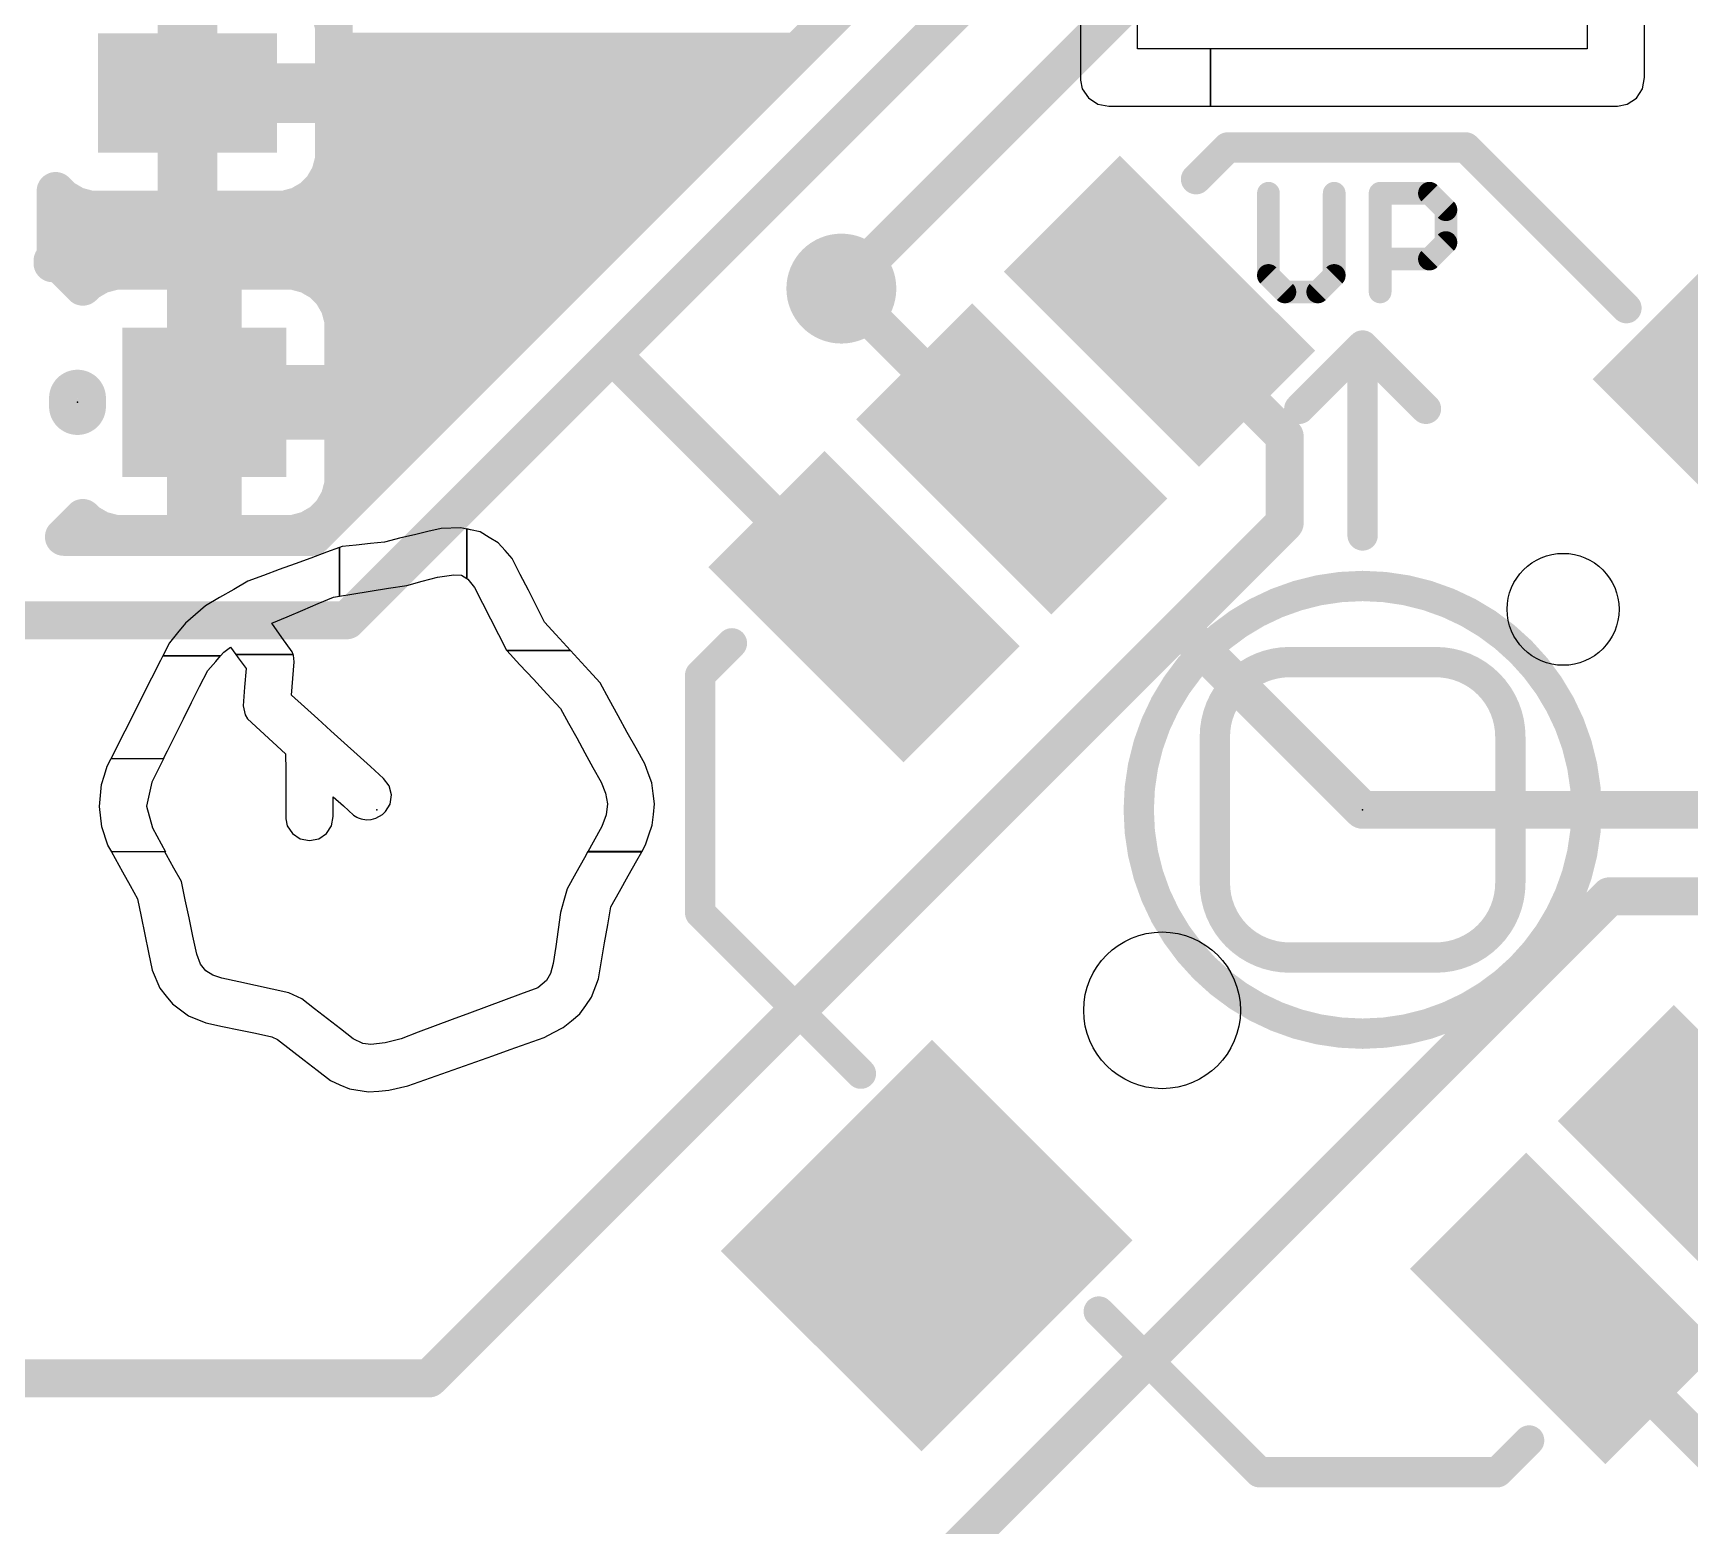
# Model space of a CAD drawing. Extents: x -16.5 to 33.1, y -17.8 to 72.5.
# Drawn here: x 7.6 to 18.7, y 20.6 to 30.6 of the extents above; entities that cross this region are included whole.
import ezdxf

# ---------------------------------------------------------------- set-up
doc = ezdxf.new("R2010")
doc.units = 0
for name, color, linetype in [('1', 22, 'CONTINUOUS'), ('18', 82, 'CONTINUOUS'), ('20', 7, 'CONTINUOUS'), ('21', 7, 'CONTINUOUS'), ('23', 7, 'CONTINUOUS')]:
    doc.layers.add(name, color=color, linetype=linetype)

# ---------------------------------------------------------------- blocks, each defined once
blk = doc.blocks.new('RECT')
blk.add_solid([(-0.5, -0.5), (0.5, -0.5), (-0.5, 0.5), (0.5, 0.5)])
blk = doc.blocks.new('ROUNDV')
at = {"const_width": 0.5}
blk.add_lwpolyline([(0, -0.25, 1), (0, 0.25, 1), (0, -0.25)], format="xyb", dxfattribs=at)

msp = doc.modelspace()

# ---------------------------------------------------------------- linework, layer by layer
at = {"layer": '1', "const_width": 0.254}
for points in [[(14.2986, 32.0548), (11.2506, 29.0068)], [(14.5301, 31.496), (11.4821, 28.448)], [(8.563, 30.2753), (8.563, 30.9833)], [(8.709, 30.9833), (8.709, 30.2753)], [(15.113, 30.988), (13.0175, 28.8925)], [(9.617, 30.6525), (9.591, 30.7494)], [(9.617, 30.2753), (9.617, 30.6525)], [(8.563, 30.48), (8.709, 30.48)], [(9.617, 30.48), (12.7238, 30.48)], [(8.709, 30.2753), (8.563, 30.2753)], [(8.709, 30.1293), (8.709, 30.2753)], [(8.709, 30.2753), (9.617, 30.2753)], [(8.709, 30.226), (12.4698, 30.226)], [(8.563, 29.4213), (8.563, 30.1293)], [(8.563, 30.1293), (8.709, 30.1293)], [(8.709, 30.1293), (8.709, 29.4213)], [(9.617, 30.1293), (8.709, 30.1293)], [(9.617, 29.7521), (9.617, 30.1293)], [(8.563, 29.972), (8.709, 29.972)], [(9.617, 29.972), (12.2158, 29.972)], [(9.591, 29.6552), (9.617, 29.7521)], [(8.563, 29.718), (8.709, 29.718)], [(9.5409, 29.5684), (9.591, 29.6552)], [(9.6078, 29.718), (11.9618, 29.718)], [(7.7528, 29.0995), (7.7528, 29.5467)], [(7.7528, 29.5467), (7.8021, 29.4974)], [(9.4699, 29.4974), (9.5409, 29.5684)], [(7.7528, 29.464), (7.86, 29.464)], [(7.8021, 29.4974), (7.8889, 29.4473)], [(7.8889, 29.4473), (7.9858, 29.4213)], [(7.9858, 29.4213), (8.563, 29.4213)], [(8.563, 29.464), (8.709, 29.464)], [(8.709, 29.4213), (9.2862, 29.4213)], [(9.2862, 29.4213), (9.3831, 29.4473)], [(9.3831, 29.4473), (9.4699, 29.4974)], [(9.412, 29.464), (11.7078, 29.464)], [(7.7528, 29.21), (11.4538, 29.21)], [(7.7318, 29.0785), (7.7528, 29.0995)], [(7.7318, 29.0623), (7.7318, 29.0785)], [(7.7783, 29.0623), (7.7318, 29.0623)], [(7.9353, 28.9052), (7.7783, 29.0623)], [(8.0523, 28.9855), (7.9655, 28.9354)], [(8.1492, 29.0115), (8.0523, 28.9855)], [(8.6264, 29.0115), (8.1492, 29.0115)], [(8.6264, 28.2535), (8.6264, 29.0115)], [(9.3496, 29.0115), (8.8724, 29.0115)], [(8.8724, 29.0115), (8.8724, 28.2535)], [(9.4465, 28.9855), (9.3496, 29.0115)], [(9.5333, 28.9354), (9.4465, 28.9855)], [(11.2506, 29.0068), (9.4726, 27.2288)], [(7.8846, 28.956), (8.0012, 28.956)], [(7.9655, 28.9354), (7.9353, 28.9052)], [(8.6264, 28.956), (8.8724, 28.956)], [(9.4976, 28.956), (11.1998, 28.956)], [(9.6043, 28.8644), (9.5333, 28.9354)], [(9.6544, 28.7776), (9.6043, 28.8644)], [(13.0175, 28.8925), (14.1589, 27.7511)], [(9.6804, 28.6807), (9.6544, 28.7776)], [(15.9882, 27.9017), (15.1488, 28.7411)], [(8.6264, 28.702), (8.8724, 28.702)], [(9.6747, 28.702), (10.9458, 28.702)], [(9.6804, 28.2535), (9.6804, 28.6807)], [(8.6264, 28.448), (8.8724, 28.448)], [(9.6804, 28.448), (10.6918, 28.448)], [(9.7041, 26.67), (11.4821, 28.448)], [(13.1689, 26.7612), (11.4821, 28.448)], [(8.8724, 28.2535), (8.6264, 28.2535)], [(8.8724, 28.0075), (8.8724, 28.2535)], [(8.8724, 28.2535), (9.6804, 28.2535)], [(8.8724, 28.194), (10.4378, 28.194)], [(8.6264, 27.2495), (8.6264, 28.0075)], [(8.6264, 28.0075), (8.8724, 28.0075)], [(8.8724, 28.0075), (8.8724, 27.2495)], [(9.6804, 28.0075), (8.8724, 28.0075)], [(9.6804, 27.5803), (9.6804, 28.0075)], [(8.6264, 27.94), (8.8724, 27.94)], [(9.6804, 27.94), (10.1838, 27.94)], [(15.9882, 27.323), (15.9882, 27.9017)], [(8.6264, 27.686), (8.8724, 27.686)], [(9.6804, 27.686), (9.9298, 27.686)], [(9.6544, 27.4834), (9.6804, 27.5803)], [(8.6264, 27.432), (8.8724, 27.432)], [(9.6043, 27.3966), (9.6544, 27.4834)], [(9.6247, 27.432), (9.6758, 27.432)], [(7.8084, 27.2288), (7.9353, 27.3558)], [(7.9353, 27.3558), (7.9655, 27.3256)], [(7.9655, 27.3256), (8.0523, 27.2755)], [(9.4465, 27.2755), (9.5333, 27.3256)], [(9.5333, 27.3256), (9.6043, 27.3966)], [(15.2876, 26.6224), (15.9882, 27.323)], [(9.4726, 27.2288), (7.8084, 27.2288)], [(8.0523, 27.2755), (8.1492, 27.2495)], [(8.1492, 27.2495), (8.6264, 27.2495)], [(8.8724, 27.2495), (9.3496, 27.2495)], [(9.3496, 27.2495), (9.4465, 27.2755)], [(1.27, 26.67), (9.7041, 26.67)], [(10.2552, 21.59), (15.2876, 26.6224)], [(16.51, 25.4), (15.2876, 26.6224)], [(19.2015, 25.4), (16.51, 25.4)], [(16.51, 25.4), (16.51, 25.4)], [(12.3939, 19.05), (18.1648, 24.8209)], [(18.1648, 24.8209), (19.069, 24.8209)], [(17.8712, 22.0589), (19.6165, 20.3136)], [(10.2552, 21.59), (1.27, 21.59)]]:
    msp.add_lwpolyline(points, dxfattribs=at)
at = {"layer": '1', "const_width": 0.127}
for points in [[(9.6805, 30.6525, 1), (9.5535, 30.6525)], [(9.5557, 30.636, 1), (9.6783, 30.6689)], [(8.563, 30.5435, 1), (8.563, 30.4165)], [(8.709, 30.4165, 1), (8.709, 30.5435)], [(9.617, 30.5435, 1), (9.617, 30.4165)], [(12.7238, 30.4165, 1), (12.7238, 30.5435)], [(8.563, 30.3388, 1), (8.563, 30.2118)], [(8.4995, 30.2753, 1), (8.6265, 30.2753)], [(8.7725, 30.2753, 1), (8.6455, 30.2753)], [(8.709, 30.3388, 1), (8.709, 30.2118)], [(8.709, 30.2895, 1), (8.709, 30.1625)], [(8.6455, 30.2753, 1), (8.7725, 30.2753)], [(8.709, 30.2118, 1), (8.709, 30.3388)], [(9.5535, 30.2753, 1), (9.6805, 30.2753)], [(9.617, 30.2118, 1), (9.617, 30.3388)], [(12.4698, 30.1625, 1), (12.4698, 30.2895)], [(8.6265, 30.1293, 1), (8.4995, 30.1293)], [(8.563, 30.1928, 1), (8.563, 30.0658)], [(8.7725, 30.1293, 1), (8.6455, 30.1293)], [(8.709, 30.1928, 1), (8.709, 30.0658)], [(8.709, 30.0658, 1), (8.709, 30.1928)], [(9.6805, 30.1293, 1), (9.5535, 30.1293)], [(9.617, 30.0658, 1), (9.617, 30.1928)], [(8.563, 30.0355, 1), (8.563, 29.9085)], [(8.6455, 30.1293, 1), (8.7725, 30.1293)], [(8.709, 29.9085, 1), (8.709, 30.0355)], [(9.617, 30.0355, 1), (9.617, 29.9085)], [(12.2158, 29.9085, 1), (12.2158, 30.0355)], [(9.6783, 29.7357, 1), (9.5557, 29.7686)], [(8.563, 29.7815, 1), (8.563, 29.6545)], [(8.709, 29.6545, 1), (8.709, 29.7815)], [(9.646, 29.6235, 1), (9.536, 29.687)], [(9.6078, 29.7815, 1), (9.6078, 29.6545)], [(9.5535, 29.7521, 1), (9.6805, 29.7521)], [(11.9618, 29.6545, 1), (11.9618, 29.7815)], [(7.8163, 29.5467, 1), (7.6893, 29.5467)], [(7.7977, 29.5916, 1), (7.7079, 29.5018)], [(9.4859, 29.6001, 1), (9.5959, 29.5366)], [(9.5858, 29.5235, 1), (9.496, 29.6133)], [(9.5297, 29.6717, 1), (9.6524, 29.6388)], [(7.7528, 29.5275, 1), (7.7528, 29.4005)], [(7.8338, 29.5524, 1), (7.7703, 29.4424)], [(7.7572, 29.4525, 1), (7.847, 29.5423)], [(7.9054, 29.5086, 1), (7.8725, 29.3859)], [(7.8572, 29.3923, 1), (7.9207, 29.5023)], [(7.86, 29.4005, 1), (7.86, 29.5275)], [(7.9858, 29.4848, 1), (7.9858, 29.3578)], [(7.9694, 29.36, 1), (8.0023, 29.4826)], [(8.563, 29.5275, 1), (8.563, 29.4005)], [(8.563, 29.3578, 1), (8.563, 29.4848)], [(8.709, 29.4848, 1), (8.709, 29.3578)], [(8.709, 29.4005, 1), (8.709, 29.5275)], [(9.2697, 29.4826, 1), (9.3026, 29.36)], [(9.2862, 29.3578, 1), (9.2862, 29.4848)], [(9.3513, 29.5023, 1), (9.4148, 29.3923)], [(9.412, 29.5275, 1), (9.412, 29.4005)], [(9.3995, 29.3859, 1), (9.3666, 29.5086)], [(9.425, 29.5423, 1), (9.5148, 29.4525)], [(9.5017, 29.4424, 1), (9.4382, 29.5524)], [(11.7078, 29.4005, 1), (11.7078, 29.5275)], [(8.4995, 29.4213, 1), (8.6265, 29.4213)], [(8.6455, 29.4213, 1), (8.7725, 29.4213)], [(7.7528, 29.2735, 1), (7.7528, 29.1465)], [(11.4538, 29.1465, 1), (11.4538, 29.2735)], [(7.7953, 29.0785, 1), (7.6683, 29.0785)], [(7.7977, 29.0546, 1), (7.7079, 29.1444)], [(7.7318, 29.1258, 1), (7.7318, 28.9988)], [(7.6869, 29.1234, 1), (7.7767, 29.0336)], [(7.6683, 29.0623, 1), (7.7953, 29.0623)], [(7.6893, 29.0995, 1), (7.8163, 29.0995)], [(7.8232, 29.1072, 1), (7.7334, 29.0174)], [(7.7783, 28.9988, 1), (7.7783, 29.1258)], [(8.0359, 29.0469, 1), (8.0688, 28.9242)], [(8.0841, 28.9305, 1), (8.0206, 29.0405)], [(8.1492, 29.075, 1), (8.1492, 28.948)], [(8.1657, 28.9502, 1), (8.1328, 29.0728)], [(8.6899, 29.0115, 1), (8.5629, 29.0115)], [(8.6264, 28.948, 1), (8.6264, 29.075)], [(8.8724, 29.075, 1), (8.8724, 28.948)], [(8.9359, 29.0115, 1), (8.8089, 29.0115)], [(9.366, 29.0728, 1), (9.3331, 28.9502)], [(9.3496, 28.948, 1), (9.3496, 29.075)], [(9.4782, 29.0405, 1), (9.4147, 28.9305)], [(9.43, 28.9242, 1), (9.4629, 29.0469)], [(11.2057, 29.0517, 1), (11.2955, 28.9619)], [(11.2955, 28.9619, 1), (11.2057, 29.0517)], [(7.8846, 29.0195, 1), (7.8846, 28.8925)], [(7.8904, 28.9501, 1), (7.9802, 28.8603)], [(7.8904, 28.8603, 1), (7.9802, 28.9501)], [(7.9337, 28.9904, 1), (7.9972, 28.8804)], [(8.0104, 28.8905, 1), (7.9206, 28.9803)], [(8.0012, 28.8925, 1), (8.0012, 29.0195)], [(8.6264, 29.0195, 1), (8.6264, 28.8925)], [(8.8724, 28.8925, 1), (8.8724, 29.0195)], [(9.4976, 29.0195, 1), (9.4976, 28.8925)], [(9.5782, 28.9803, 1), (9.4884, 28.8905)], [(9.5016, 28.8804, 1), (9.5651, 28.9904)], [(9.6593, 28.8962, 1), (9.5493, 28.8327)], [(9.5594, 28.8195, 1), (9.6492, 28.9093)], [(11.1998, 28.8925, 1), (11.1998, 29.0195)], [(13.0624, 28.9374, 1), (12.9726, 28.8476)], [(12.9726, 28.9374, 1), (13.0624, 28.8476)], [(9.7158, 28.794, 1), (9.5931, 28.7611)], [(9.5994, 28.7458, 1), (9.7094, 28.8093)], [(15.1937, 28.786, 1), (15.1039, 28.6962)], [(8.6264, 28.7655, 1), (8.6264, 28.6385)], [(8.8724, 28.6385, 1), (8.8724, 28.7655)], [(9.6747, 28.7655, 1), (9.6747, 28.6385)], [(9.7439, 28.6807, 1), (9.6169, 28.6807)], [(9.6191, 28.6642, 1), (9.7417, 28.6971)], [(10.9458, 28.6385, 1), (10.9458, 28.7655)], [(8.6264, 28.5115, 1), (8.6264, 28.3845)], [(8.8724, 28.3845, 1), (8.8724, 28.5115)], [(9.6804, 28.5115, 1), (9.6804, 28.3845)], [(10.6918, 28.3845, 1), (10.6918, 28.5115)], [(11.527, 28.4929, 1), (11.4372, 28.4031)], [(11.4372, 28.4929, 1), (11.527, 28.4031)], [(11.527, 28.4031, 1), (11.4372, 28.4929)], [(8.6264, 28.317, 1), (8.6264, 28.19)], [(8.5629, 28.2535, 1), (8.6899, 28.2535)], [(8.9359, 28.2535, 1), (8.8089, 28.2535)], [(8.8724, 28.317, 1), (8.8724, 28.19)], [(8.8724, 28.2575, 1), (8.8724, 28.1305)], [(8.8089, 28.2535, 1), (8.9359, 28.2535)], [(8.8724, 28.19, 1), (8.8724, 28.317)], [(9.6169, 28.2535, 1), (9.7439, 28.2535)], [(9.6804, 28.19, 1), (9.6804, 28.317)], [(10.4378, 28.1305, 1), (10.4378, 28.2575)], [(8.6899, 28.0075, 1), (8.5629, 28.0075)], [(8.6264, 28.071, 1), (8.6264, 27.944)], [(8.9359, 28.0075, 1), (8.8089, 28.0075)], [(8.8724, 28.071, 1), (8.8724, 27.944)], [(8.8724, 27.944, 1), (8.8724, 28.071)], [(9.7439, 28.0075, 1), (9.6169, 28.0075)], [(9.6804, 27.944, 1), (9.6804, 28.071)], [(8.6264, 28.0035, 1), (8.6264, 27.8765)], [(8.8089, 28.0075, 1), (8.9359, 28.0075)], [(8.8724, 27.8765, 1), (8.8724, 28.0035)], [(9.6804, 28.0035, 1), (9.6804, 27.8765)], [(10.1838, 27.8765, 1), (10.1838, 28.0035)], [(16.0517, 27.9017, 1), (15.9247, 27.9017)], [(15.9433, 27.8568, 1), (16.0331, 27.9466)], [(8.6264, 27.7495, 1), (8.6264, 27.6225)], [(8.8724, 27.6225, 1), (8.8724, 27.7495)], [(9.6804, 27.7495, 1), (9.6804, 27.6225)], [(9.9298, 27.6225, 1), (9.9298, 27.7495)], [(14.114, 27.7062, 1), (14.2038, 27.796)], [(9.6169, 27.5803, 1), (9.7439, 27.5803)], [(9.7417, 27.5639, 1), (9.6191, 27.5968)], [(8.6264, 27.4955, 1), (8.6264, 27.3685)], [(8.8724, 27.3685, 1), (8.8724, 27.4955)], [(9.6247, 27.4955, 1), (9.6247, 27.3685)], [(9.5931, 27.4999, 1), (9.7158, 27.467)], [(9.7094, 27.4517, 1), (9.5994, 27.5152)], [(9.6758, 27.3685, 1), (9.6758, 27.4955)], [(7.9802, 27.4007, 1), (7.8904, 27.3109)], [(7.9802, 27.3109, 1), (7.8904, 27.4007)], [(7.9972, 27.3806, 1), (7.9337, 27.2706)], [(7.9206, 27.2807, 1), (8.0104, 27.3705)], [(9.4884, 27.3705, 1), (9.5782, 27.2807)], [(9.5651, 27.2706, 1), (9.5016, 27.3806)], [(9.5493, 27.4283, 1), (9.6593, 27.3648)], [(9.6492, 27.3517, 1), (9.5594, 27.4415)], [(16.0331, 27.2781, 1), (15.9433, 27.3679)], [(7.7634, 27.2737, 1), (7.8533, 27.1839)], [(7.8084, 27.2923, 1), (7.8084, 27.1653)], [(8.0688, 27.3368, 1), (8.0359, 27.2141)], [(8.0206, 27.2205, 1), (8.0841, 27.3305)], [(8.1492, 27.313, 1), (8.1492, 27.186)], [(8.1328, 27.1882, 1), (8.1657, 27.3108)], [(8.5629, 27.2495, 1), (8.6899, 27.2495)], [(8.6264, 27.186, 1), (8.6264, 27.313)], [(8.8724, 27.313, 1), (8.8724, 27.186)], [(8.8089, 27.2495, 1), (8.9359, 27.2495)], [(9.3331, 27.3108, 1), (9.366, 27.1882)], [(9.3496, 27.186, 1), (9.3496, 27.313)], [(9.4147, 27.3305, 1), (9.4782, 27.2205)], [(9.4277, 27.2737, 1), (9.5175, 27.1839)], [(9.4629, 27.2141, 1), (9.43, 27.3368)], [(9.4726, 27.1653, 1), (9.4726, 27.2923)], [(15.9247, 27.323, 1), (16.0517, 27.323)], [(13.124, 26.7163, 1), (13.2138, 26.8061)], [(9.6592, 26.7149, 1), (9.749, 26.6251)], [(9.7041, 26.6065, 1), (9.7041, 26.7335)], [(15.3325, 26.6673, 1), (15.2427, 26.5775)], [(15.2427, 26.6673, 1), (15.3325, 26.5775)], [(15.3325, 26.5775, 1), (15.2427, 26.6673)], [(16.51, 25.4635, 1), (16.51, 25.3365)], [(16.5735, 25.4, 1), (16.4465, 25.4)], [(16.4465, 25.4, 1), (16.5735, 25.4)], [(16.4651, 25.3551, 1), (16.5549, 25.4449)], [(18.1648, 24.8844, 1), (18.1648, 24.7574)], [(18.2097, 24.776, 1), (18.1199, 24.8658)], [(17.9161, 22.1038, 1), (17.8263, 22.014)], [(10.2103, 21.6349, 1), (10.3001, 21.5451)], [(10.2552, 21.5265, 1), (10.2552, 21.6535)]]:
    msp.add_lwpolyline(points, format="xyb", dxfattribs=at)
at = {"layer": '20'}
for centre, radius in [((17.8535, 26.7435), 0.375), ((15.1665, 24.0565), 0.525)]:
    msp.add_circle(centre, radius, dxfattribs=at)
at = {"layer": '21'}
for p, q in [((18.0152, 33.5118), (18.0152, 30.4984)), ((14.6206, 31.84), (14.6206, 30.2883)), ((15.0017, 30.4984), (15.0017, 31.84)), ((18.399, 30.4376), (18.399, 30.8319)), ((15.4906, 30.4984), (15.0017, 30.4984)), ((18.0152, 30.4984), (15.4898, 30.4984)), ((15.4898, 30.4984), (15.4898, 30.115)), ((15.4906, 30.115), (15.4906, 30.4984)), ((18.3994, 30.306), (18.399, 30.4376)), ((18.3858, 30.2311), (18.3994, 30.306)), ((14.6206, 30.2883), (14.632, 30.232)), ((14.632, 30.232), (14.6736, 30.17)), ((18.3442, 30.1694), (18.3858, 30.2311)), ((14.6736, 30.17), (14.7352, 30.1286)), ((14.7352, 30.1286), (14.8101, 30.115)), ((14.8101, 30.115), (15.4906, 30.115)), ((15.4898, 30.115), (15.491, 30.1145)), ((15.491, 30.1145), (18.2172, 30.1145)), ((18.2172, 30.1145), (18.2828, 30.1281)), ((18.2828, 30.1281), (18.3442, 30.1694)), ((10.0669, 27.2223), (9.9565, 27.1936)), ((10.1569, 27.2434), (10.0669, 27.2223)), ((10.2466, 27.2644), (10.1569, 27.2434)), ((10.3367, 27.2855), (10.2466, 27.2644)), ((10.4671, 27.2906), (10.3367, 27.2855)), ((10.5081, 27.2815), (10.4671, 27.2906)), ((10.532, 27.2764), (10.508, 27.2818)), ((10.508, 27.2818), (10.508, 26.9511)), ((10.5081, 26.9508), (10.5081, 27.2815)), ((10.5974, 27.262), (10.532, 27.2764)), ((10.658, 27.2256), (10.5974, 27.262)), ((10.7187, 27.1892), (10.658, 27.2256)), ((9.4627, 27.0871), (9.3573, 27.0484)), ((9.568, 27.1255), (9.4627, 27.0871)), ((9.6551, 27.1575), (9.568, 27.1255)), ((9.6732, 27.1636), (9.6546, 27.1569)), ((9.6546, 27.1569), (9.6546, 26.8312)), ((9.6551, 26.8317), (9.6551, 27.1575)), ((9.7676, 27.1736), (9.6732, 27.1636)), ((9.8621, 27.1836), (9.7676, 27.1736)), ((9.9565, 27.1936), (9.8621, 27.1836)), ((10.7651, 27.1368), (10.7187, 27.1892)), ((10.8115, 27.0848), (10.7651, 27.1368)), ((9.2516, 27.0097), (9.1462, 26.9711)), ((9.3573, 27.0484), (9.2516, 27.0097)), ((10.8659, 26.9777), (10.8115, 27.0848)), ((10.9203, 26.871), (10.8659, 26.9777)), ((8.9462, 26.8773), (8.8518, 26.8222)), ((9.0409, 26.9324), (8.9462, 26.8773)), ((9.1462, 26.9711), (9.0409, 26.9324)), ((9.7372, 26.8445), (9.8599, 26.8643)), ((9.8599, 26.8643), (9.9826, 26.8843)), ((9.9826, 26.8843), (10.1053, 26.904)), ((10.1053, 26.904), (10.2086, 26.9313)), ((10.2086, 26.9313), (10.3117, 26.9587)), ((10.3117, 26.9587), (10.4201, 26.9744)), ((10.4201, 26.9744), (10.4715, 26.9728)), ((10.4715, 26.9728), (10.5079, 26.9508)), ((10.5079, 26.9508), (10.5081, 26.9508)), ((10.508, 26.9511), (10.5081, 26.9508)), ((10.5081, 26.9508), (10.5155, 26.9464)), ((10.5155, 26.9464), (10.5592, 26.8904)), ((10.5592, 26.8904), (10.6126, 26.7857)), ((10.975, 26.764), (10.9203, 26.871)), ((8.7571, 26.7672), (8.6905, 26.7088)), ((8.8518, 26.8222), (8.7571, 26.7672)), ((9.4084, 26.7376), (9.5117, 26.7816)), ((9.5117, 26.7816), (9.6151, 26.8253)), ((9.6151, 26.8253), (9.6551, 26.8317)), ((9.6546, 26.8312), (9.7372, 26.8445)), ((10.6126, 26.7857), (10.6663, 26.6806)), ((11.0294, 26.6573), (10.975, 26.764)), ((8.6238, 26.6504), (8.5694, 26.585)), ((8.6905, 26.7088), (8.6238, 26.6504)), ((9.2013, 26.6501), (9.3047, 26.6938)), ((9.269, 26.5547), (9.2013, 26.6501)), ((9.3047, 26.6938), (9.4084, 26.7376)), ((10.6663, 26.6806), (10.72, 26.5755)), ((11.1034, 26.5759), (11.0294, 26.6573)), ((8.5694, 26.585), (8.515, 26.5197)), ((9.3371, 26.4594), (9.269, 26.5547)), ((10.72, 26.5755), (10.7738, 26.4709)), ((11.1778, 26.4949), (11.1034, 26.5759)), ((8.4705, 26.4314), (8.4552, 26.401)), ((8.515, 26.5197), (8.4703, 26.4313)), ((8.4703, 26.4313), (8.4705, 26.4314)), ((8.8582, 26.4314), (8.4704, 26.4314)), ((8.4704, 26.4314), (8.4705, 26.4314)), ((8.4705, 26.4314), (8.8583, 26.4314)), ((8.8258, 26.395), (8.8582, 26.4314)), ((8.8583, 26.4314), (8.8803, 26.4561)), ((8.8803, 26.4561), (8.9243, 26.4901)), ((8.9243, 26.4901), (8.9604, 26.4407)), ((9.3433, 26.4407), (8.9602, 26.4407)), ((8.9602, 26.4407), (8.9766, 26.4183)), ((8.9604, 26.4407), (9.3435, 26.4407)), ((9.3435, 26.4407), (9.3371, 26.4594)), ((9.3439, 26.4411), (9.3433, 26.4407)), ((9.3456, 26.4365), (9.3439, 26.4411)), ((9.3516, 26.3911), (9.3456, 26.4365)), ((10.7738, 26.4709), (10.7768, 26.4675)), ((11.2026, 26.4677), (10.7766, 26.4677)), ((10.7766, 26.4677), (10.8637, 26.3726)), ((10.7768, 26.4675), (11.2029, 26.4675)), ((11.2029, 26.4675), (11.1778, 26.4949)), ((11.2517, 26.4139), (11.2026, 26.4679)), ((11.2026, 26.4679), (11.2026, 26.4677)), ((8.4552, 26.401), (8.3955, 26.2823)), ((8.7178, 26.2263), (8.7718, 26.3343)), ((8.7718, 26.3343), (8.8258, 26.395)), ((8.9766, 26.4183), (9.0293, 26.347)), ((9.0293, 26.347), (9.0193, 26.2223)), ((9.3423, 26.28), (9.3516, 26.3911)), ((10.8637, 26.3726), (10.9541, 26.2746)), ((11.3261, 26.3326), (11.2517, 26.4139)), ((11.4005, 26.2515), (11.3261, 26.3326)), ((8.3955, 26.2823), (8.3355, 26.1636)), ((8.664, 26.1186), (8.7178, 26.2263)), ((9.0193, 26.2223), (9.0093, 26.0979)), ((9.3329, 26.169), (9.3423, 26.28)), ((10.9541, 26.2746), (11.0445, 26.1766)), ((11.4612, 26.1402), (11.4005, 26.2515)), ((8.3355, 26.1636), (8.2757, 26.045)), ((8.61, 26.0105), (8.664, 26.1186)), ((9.0093, 26.0979), (9.0233, 26.0372)), ((9.4213, 26.0892), (9.3329, 26.169)), ((9.5094, 26.0092), (9.4213, 26.0892)), ((11.0445, 26.1766), (11.1349, 26.0786)), ((11.5223, 26.0291), (11.4612, 26.1402)), ((8.2757, 26.045), (8.216, 25.9263)), ((8.556, 25.9028), (8.61, 26.0105)), ((9.0233, 26.0372), (9.038, 26.0092)), ((9.038, 26.0092), (9.1233, 25.9308)), ((9.5974, 25.9295), (9.5094, 26.0092)), ((11.1349, 26.0786), (11.1896, 25.9799)), ((11.1896, 25.9799), (11.244, 25.8815)), ((11.5833, 25.9177), (11.5223, 26.0291)), ((8.216, 25.9263), (8.156, 25.8078)), ((8.502, 25.7948), (8.556, 25.9028)), ((9.1233, 25.9308), (9.2086, 25.8528)), ((9.6854, 25.8497), (9.5974, 25.9295)), ((11.244, 25.8815), (11.2986, 25.7828)), ((11.642, 25.8133), (11.5833, 25.9177)), ((8.156, 25.8078), (8.124, 25.7441)), ((8.4767, 25.7441), (8.502, 25.7948)), ((9.2086, 25.8528), (9.294, 25.7744)), ((9.294, 25.7744), (9.2944, 25.6657)), ((9.7738, 25.7697), (9.6854, 25.8497)), ((9.8618, 25.69), (9.7738, 25.7697)), ((11.2986, 25.7828), (11.353, 25.6844)), ((11.7004, 25.7086), (11.642, 25.8133)), ((8.0792, 25.6321), (8.0984, 25.6936)), ((8.0984, 25.6936), (8.1248, 25.7449)), ((8.124, 25.7441), (8.4767, 25.7441)), ((8.1248, 25.7449), (8.4778, 25.7454)), ((8.4778, 25.7454), (8.3976, 25.5849)), ((9.2944, 25.6657), (9.2948, 25.557)), ((9.9498, 25.6102), (9.8618, 25.69)), ((11.353, 25.6844), (11.4077, 25.5857)), ((11.7238, 25.6446), (11.7004, 25.7086)), ((11.7468, 25.5802), (11.7238, 25.6446)), ((8.046, 25.4227), (8.06, 25.5708)), ((8.06, 25.5708), (8.0792, 25.6321)), ((8.3976, 25.5849), (8.3628, 25.4257)), ((9.2948, 25.557), (9.2952, 25.4483)), ((9.9885, 25.5602), (9.9498, 25.6102)), ((10.0034, 25.5002), (9.9885, 25.5602)), ((11.4077, 25.5857), (11.4371, 25.5117)), ((11.7564, 25.5105), (11.7468, 25.5802)), ((8.0626, 25.2858), (8.046, 25.4227)), ((8.3628, 25.4257), (8.4014, 25.2785)), ((9.2952, 25.4483), (9.2956, 25.3393)), ((9.6122, 25.355), (9.6122, 25.4874)), ((9.6122, 25.4874), (9.6806, 25.4261)), ((9.6806, 25.4261), (9.749, 25.3647)), ((9.9639, 25.3878), (9.9943, 25.4389)), ((9.9943, 25.4389), (10.0034, 25.5002)), ((11.4371, 25.5117), (11.4497, 25.4413)), ((11.4497, 25.4413), (11.4411, 25.3666)), ((11.766, 25.4405), (11.7564, 25.5105)), ((11.7584, 25.3691), (11.766, 25.4405)), ((9.2956, 25.3393), (9.3053, 25.2926)), ((9.6015, 25.293), (9.6122, 25.355)), ((9.749, 25.3647), (9.7706, 25.3511)), ((9.7706, 25.3511), (9.7806, 25.3461)), ((9.7806, 25.3461), (9.8008, 25.339)), ((9.8008, 25.339), (9.8359, 25.3334)), ((9.8359, 25.3334), (9.8677, 25.3354)), ((9.8677, 25.3354), (9.8983, 25.3434)), ((9.8983, 25.3434), (9.9423, 25.3681)), ((9.9423, 25.3681), (9.9639, 25.3878)), ((11.4411, 25.3666), (11.4127, 25.2879)), ((11.7504, 25.2974), (11.7584, 25.3691)), ((8.1032, 25.1628), (8.0626, 25.2858)), ((8.4014, 25.2785), (8.4879, 25.1192)), ((9.3053, 25.2926), (9.34, 25.2413)), ((9.34, 25.2413), (9.3911, 25.2068)), ((9.3911, 25.2068), (9.4531, 25.1944)), ((9.4531, 25.1944), (9.5155, 25.2068)), ((9.5155, 25.2068), (9.5668, 25.2413)), ((9.5668, 25.2413), (9.6015, 25.293)), ((11.4127, 25.2879), (11.3546, 25.1835)), ((11.7056, 25.1659), (11.728, 25.2317)), ((11.728, 25.2317), (11.7504, 25.2974)), ((8.1283, 25.1196), (8.1032, 25.1628)), ((8.4855, 25.1196), (8.1261, 25.1196)), ((8.1261, 25.1196), (8.1518, 25.0732)), ((8.4879, 25.1192), (8.1283, 25.1196)), ((8.4966, 25.0996), (8.4855, 25.1196)), ((8.5459, 25.0096), (8.4966, 25.0996)), ((11.3186, 25.1199), (11.296, 25.0795)), ((11.6794, 25.1199), (11.3186, 25.1199)), ((11.3546, 25.1835), (11.3189, 25.1195)), ((11.3189, 25.1195), (11.6796, 25.1195)), ((11.6472, 25.0615), (11.6796, 25.1195)), ((11.6796, 25.1195), (11.6794, 25.1199)), ((11.6796, 25.1195), (11.7056, 25.1659)), ((8.1518, 25.0732), (8.2016, 24.9839)), ((8.2016, 24.9839), (8.2513, 24.8941)), ((8.5952, 24.9196), (8.5459, 25.0096)), ((11.296, 25.0795), (11.2376, 24.9751)), ((11.5888, 24.9575), (11.6472, 25.0615)), ((8.2513, 24.8941), (8.3007, 24.8044)), ((8.621, 24.7979), (8.5952, 24.9196)), ((11.1796, 24.8707), (11.158, 24.7916)), ((11.2376, 24.9751), (11.1796, 24.8707)), ((11.5308, 24.8535), (11.5888, 24.9575)), ((8.3007, 24.8044), (8.3253, 24.6846)), ((8.647, 24.6758), (8.621, 24.7979)), ((11.158, 24.7916), (11.1362, 24.7125)), ((11.4724, 24.7491), (11.5308, 24.8535)), ((8.3253, 24.6846), (8.35, 24.5649)), ((8.673, 24.5541), (8.647, 24.6758)), ((11.1362, 24.7125), (11.1198, 24.5981)), ((11.4517, 24.629), (11.4724, 24.7491)), ((8.35, 24.5649), (8.3747, 24.4449)), ((8.6987, 24.4321), (8.673, 24.5541)), ((11.1198, 24.5981), (11.1034, 24.4837)), ((11.4311, 24.509), (11.4517, 24.629)), ((8.3747, 24.4449), (8.3991, 24.3251)), ((8.7244, 24.367), (8.6987, 24.4321)), ((11.1034, 24.4837), (11.0874, 24.3693)), ((11.4104, 24.3886), (11.4311, 24.509)), ((8.3991, 24.3251), (8.4511, 24.2058)), ((8.7598, 24.3213), (8.7244, 24.367)), ((8.8062, 24.293), (8.7598, 24.3213)), ((11.0874, 24.3693), (11.0681, 24.3033)), ((11.3897, 24.2686), (11.4104, 24.3886)), ((8.4511, 24.2058), (8.4931, 24.1525)), ((8.8673, 24.2719), (8.8062, 24.293)), ((8.9793, 24.2477), (8.8673, 24.2719)), ((9.0917, 24.2232), (8.9793, 24.2477)), ((9.2041, 24.199), (9.0917, 24.2232)), ((10.9834, 24.2079), (10.8687, 24.1653)), ((11.0412, 24.2559), (10.9834, 24.2079)), ((11.0681, 24.3033), (11.0412, 24.2559)), ((11.344, 24.1452), (11.3897, 24.2686)), ((8.4931, 24.1525), (8.5348, 24.0991)), ((8.5348, 24.0991), (8.6426, 24.0207)), ((9.3161, 24.1746), (9.2041, 24.199)), ((9.4015, 24.1339), (9.3161, 24.1746)), ((9.4879, 24.0668), (9.4015, 24.1339)), ((10.7543, 24.1226), (10.6396, 24.0799)), ((10.8687, 24.1653), (10.7543, 24.1226)), ((11.2658, 24.0335), (11.3049, 24.0892)), ((11.3049, 24.0892), (11.344, 24.1452)), ((8.6426, 24.0207), (8.7593, 23.9723)), ((9.5743, 23.9995), (9.4879, 24.0668)), ((9.6607, 23.9322), (9.5743, 23.9995)), ((10.4105, 23.9946), (10.2961, 23.9519)), ((10.5252, 24.0372), (10.4105, 23.9946)), ((10.6396, 24.0799), (10.5252, 24.0372)), ((11.1525, 23.9407), (11.2092, 23.9871)), ((11.2092, 23.9871), (11.2658, 24.0335)), ((8.7593, 23.9723), (8.8699, 23.9489)), ((8.8699, 23.9489), (8.9803, 23.9259)), ((8.9803, 23.9259), (9.091, 23.9025)), ((9.091, 23.9025), (9.2015, 23.8792)), ((9.2015, 23.8792), (9.2399, 23.8608)), ((9.7471, 23.8648), (9.6607, 23.9322)), ((10.067, 23.8666), (9.961, 23.8395)), ((10.1814, 23.9092), (10.067, 23.8666)), ((10.2961, 23.9519), (10.1814, 23.9092)), ((10.9117, 23.8341), (11.0261, 23.8746)), ((11.0261, 23.8746), (11.0894, 23.9076)), ((11.0894, 23.9076), (11.1525, 23.9407)), ((9.2399, 23.8608), (9.3285, 23.7921)), ((9.3285, 23.7921), (9.4172, 23.7234)), ((9.8102, 23.8341), (9.7471, 23.8648)), ((9.8659, 23.8271), (9.8102, 23.8341)), ((9.961, 23.8395), (9.8659, 23.8271)), ((10.6832, 23.7528), (10.7976, 23.7935)), ((10.7976, 23.7935), (10.9117, 23.8341)), ((9.4172, 23.7234), (9.5059, 23.655)), ((9.5059, 23.655), (9.5946, 23.5864)), ((10.3404, 23.631), (10.4544, 23.6717)), ((10.4544, 23.6717), (10.5688, 23.7124)), ((10.5688, 23.7124), (10.6832, 23.7528)), ((9.5946, 23.5864), (9.6579, 23.5584)), ((9.6579, 23.5584), (9.7212, 23.5304)), ((9.9865, 23.522), (10.1116, 23.55)), ((10.1116, 23.55), (10.226, 23.5906)), ((10.226, 23.5906), (10.3404, 23.631)), ((9.7212, 23.5304), (9.8483, 23.5094)), ((9.8483, 23.5094), (9.9174, 23.5157)), ((9.9174, 23.5157), (9.9865, 23.522))]:
    msp.add_line(p, q, dxfattribs=at)
for points, const_width in [([(15.3942, 29.6257), (15.607, 29.8385)], 0.2032), ([(15.607, 29.8385), (17.2008, 29.8385)], 0.2032), ([(17.2008, 29.8385), (18.2778, 28.7616)], 0.2032), ([(15.8791, 29.5313), (15.8791, 28.9805)], 0.1524), ([(16.3197, 28.9805), (16.3197, 29.5313)], 0.1524), ([(16.6275, 28.8703), (16.6275, 29.5313)], 0.1524), ([(16.6275, 29.5313), (16.958, 29.5313)], 0.1524), ([(16.958, 29.5313), (17.0681, 29.4211)], 0.1524), ([(17.0681, 29.4211), (17.0681, 29.2008)], 0.1524), ([(17.0681, 29.2008), (16.958, 29.0906)], 0.1524), ([(16.958, 29.0906), (16.6275, 29.0906)], 0.1524), ([(15.8791, 28.9805), (15.9893, 28.8703)], 0.1524), ([(16.2096, 28.8703), (16.3197, 28.9805)], 0.1524), ([(15.9893, 28.8703), (16.2096, 28.8703)], 0.1524), ([(16.51, 28.5113), (16.0857, 28.087)], 0.2032), ([(16.51, 27.2385), (16.51, 28.5113)], 0.2032), ([(16.51, 28.5113), (16.9343, 28.087)], 0.2032), ([(7.8994, 28.1584), (7.8994, 28.1026)], 0.381), ([(12.0715, 26.303), (12.2843, 26.5158)], 0.2032), ([(16.9999, 26.3899), (16.0201, 26.3899)], 0.2032), ([(12.0715, 24.7092), (12.0715, 26.303)], 0.2032), ([(15.5201, 25.8899), (15.5201, 24.9101)], 0.2032), ([(17.4999, 24.9101), (17.4999, 25.8899)], 0.2032), ([(13.1484, 23.6322), (12.0715, 24.7092)], 0.2032), ([(16.0201, 24.4101), (16.9999, 24.4101)], 0.2032), ([(15.8192, 20.9615), (14.7422, 22.0384)], 0.2032), ([(17.6258, 21.1743), (17.413, 20.9615)], 0.2032), ([(17.413, 20.9615), (15.8192, 20.9615)], 0.2032)]:
    msp.add_lwpolyline(points, dxfattribs=dict(at, const_width=const_width))
for points, const_width in [([(15.607, 29.8893, 1), (15.607, 29.7877)], 0.1016), ([(15.6429, 29.8026, 1), (15.5711, 29.8744)], 0.1016), ([(17.2368, 29.8744, 1), (17.1649, 29.8026)], 0.1016), ([(17.2008, 29.7877, 1), (17.2008, 29.8893)], 0.1016), ([(15.3583, 29.6616, 1), (15.4301, 29.5897)], 0.1016), ([(15.9172, 29.5313, 1), (15.841, 29.5313)], 0.0762), ([(16.3578, 29.5313, 1), (16.2816, 29.5313)], 0.0762), ([(16.6656, 29.5313, 1), (16.5894, 29.5313)], 0.0762), ([(16.6275, 29.5694, 1), (16.6275, 29.4932)], 0.0762), ([(16.9849, 29.5582, 1), (16.931, 29.5043)], 0.0762), ([(16.958, 29.4932, 1), (16.958, 29.5694)], 0.0762), ([(17.1062, 29.4211, 1), (17.03, 29.4211)], 0.0762), ([(17.0412, 29.3942, 1), (17.0951, 29.4481)], 0.0762), ([(17.03, 29.2008, 1), (17.1062, 29.2008)], 0.0762), ([(17.0951, 29.1739, 1), (17.0412, 29.2277)], 0.0762), ([(16.6275, 29.1287, 1), (16.6275, 29.0525)], 0.0762), ([(16.931, 29.1176, 1), (16.9849, 29.0637)], 0.0762), ([(16.958, 29.0525, 1), (16.958, 29.1287)], 0.0762), ([(15.906, 29.0074, 1), (15.8521, 28.9535)], 0.0762), ([(15.841, 28.9805, 1), (15.9172, 28.9805)], 0.0762), ([(16.2816, 28.9805, 1), (16.3578, 28.9805)], 0.0762), ([(16.3467, 28.9535, 1), (16.2928, 29.0074)], 0.0762), ([(15.9893, 28.9084, 1), (15.9893, 28.8322)], 0.0762), ([(15.9623, 28.8434, 1), (16.0162, 28.8973)], 0.0762), ([(16.1826, 28.8973, 1), (16.2365, 28.8434)], 0.0762), ([(16.2096, 28.8322, 1), (16.2096, 28.9084)], 0.0762), ([(16.5894, 28.8703, 1), (16.6656, 28.8703)], 0.0762), ([(18.2418, 28.7257, 1), (18.3137, 28.7975)], 0.1016), ([(16.5608, 28.5113, 1), (16.4592, 28.5113)], 0.1016), ([(16.5459, 28.5472, 1), (16.4741, 28.4753)], 0.1016), ([(16.5459, 28.4753, 1), (16.4741, 28.5472)], 0.1016), ([(7.9947, 28.1584, 1), (7.8041, 28.1584)], 0.1905), ([(7.8041, 28.1026, 1), (7.9947, 28.1026)], 0.1905), ([(16.0498, 28.1229, 1), (16.1217, 28.0511)], 0.1016), ([(16.8983, 28.0511, 1), (16.9702, 28.1229)], 0.1016), ([(16.4592, 27.2385, 1), (16.5608, 27.2385)], 0.1016), ([(16.51, 23.9, 1), (16.51, 26.9, 1), (16.51, 23.9)], 0.2032), ([(12.3202, 26.4799, 1), (12.2484, 26.5517)], 0.1016), ([(16.0201, 26.3899, 0.4142), (15.5201, 25.8899)], 0.2032), ([(16.0201, 26.4407, 1), (16.0201, 26.3391)], 0.1016), ([(16.0201, 26.3391, 1), (16.0201, 26.4407)], 0.1016), ([(17.4999, 25.8899, 0.4142), (16.9999, 26.3899)], 0.2032), ([(16.9999, 26.4407, 1), (16.9999, 26.3391)], 0.1016), ([(16.9999, 26.3391, 1), (16.9999, 26.4407)], 0.1016), ([(12.1223, 26.303, 1), (12.0207, 26.303)], 0.1016), ([(12.0356, 26.3389, 1), (12.1074, 26.2671)], 0.1016), ([(15.5709, 25.8899, 1), (15.4693, 25.8899)], 0.1016), ([(17.5507, 25.8899, 1), (17.4491, 25.8899)], 0.1016), ([(15.4693, 25.8899, 1), (15.5709, 25.8899)], 0.1016), ([(17.4491, 25.8899, 1), (17.5507, 25.8899)], 0.1016), ([(15.5201, 24.9101, 0.4142), (16.0201, 24.4101)], 0.2032), ([(15.5709, 24.9101, 1), (15.4693, 24.9101)], 0.1016), ([(16.9999, 24.4101, 0.4142), (17.4999, 24.9101)], 0.2032), ([(17.5507, 24.9101, 1), (17.4491, 24.9101)], 0.1016), ([(15.4693, 24.9101, 1), (15.5709, 24.9101)], 0.1016), ([(17.4491, 24.9101, 1), (17.5507, 24.9101)], 0.1016), ([(12.1074, 24.7451, 1), (12.0356, 24.6732)], 0.1016), ([(12.0207, 24.7092, 1), (12.1223, 24.7092)], 0.1016), ([(16.0201, 24.4609, 1), (16.0201, 24.3593)], 0.1016), ([(16.0201, 24.3593, 1), (16.0201, 24.4609)], 0.1016), ([(16.9999, 24.4609, 1), (16.9999, 24.3593)], 0.1016), ([(16.9999, 24.3593, 1), (16.9999, 24.4609)], 0.1016), ([(13.1125, 23.5963, 1), (13.1843, 23.6682)], 0.1016), ([(14.7782, 22.0743, 1), (14.7063, 22.0025)], 0.1016), ([(17.6617, 21.1384, 1), (17.5899, 21.2102)], 0.1016), ([(15.8192, 21.0123, 1), (15.8192, 20.9107)], 0.1016), ([(15.7832, 20.9256, 1), (15.8551, 20.9974)], 0.1016), ([(17.3771, 20.9974, 1), (17.4489, 20.9256)], 0.1016), ([(17.413, 20.9107, 1), (17.413, 21.0123)], 0.1016)]:
    msp.add_lwpolyline(points, format="xyb", dxfattribs=dict(at, const_width=const_width))
at = {"layer": '23'}
for p in [(7.8994, 28.1305), (9.906, 25.4), (16.51, 25.4)]:
    msp.add_point(p, dxfattribs=at)

# ---------------------------------------------------------------- block references
at = {"layer": '1'}
for p, xscale, yscale, rotation in [((8.636, 30.2023), 0.8, 1.2, 270), ((15.1488, 28.7411), 1.85, 1.1, 315), ((19.4304, 28.3204), 1.9, 2, 315), ((14.1589, 27.7511), 1.85, 1.1, 315), ((13.1689, 26.7612), 1.85, 1.1, 315), ((18.8611, 23.0489), 1.85, 1.1, 315), ((13.5896, 22.4796), 1.9, 2, 315), ((17.8712, 22.0589), 1.85, 1.1, 315)]:
    msp.add_blockref('RECT', p, dxfattribs=dict(at, xscale=xscale, yscale=yscale, rotation=rotation))
at = {"layer": '1', "xscale": 1.1}
msp.add_blockref('RECT', (8.7494, 28.1305), dxfattribs=at)
at = {"layer": '18', "xscale": 0.7366, "yscale": 0.7366}
for p in [(10.0965, 29.2735), (13.0175, 28.8925)]:
    msp.add_blockref('ROUNDV', p, dxfattribs=at)

doc.saveas('drawing.dxf')
